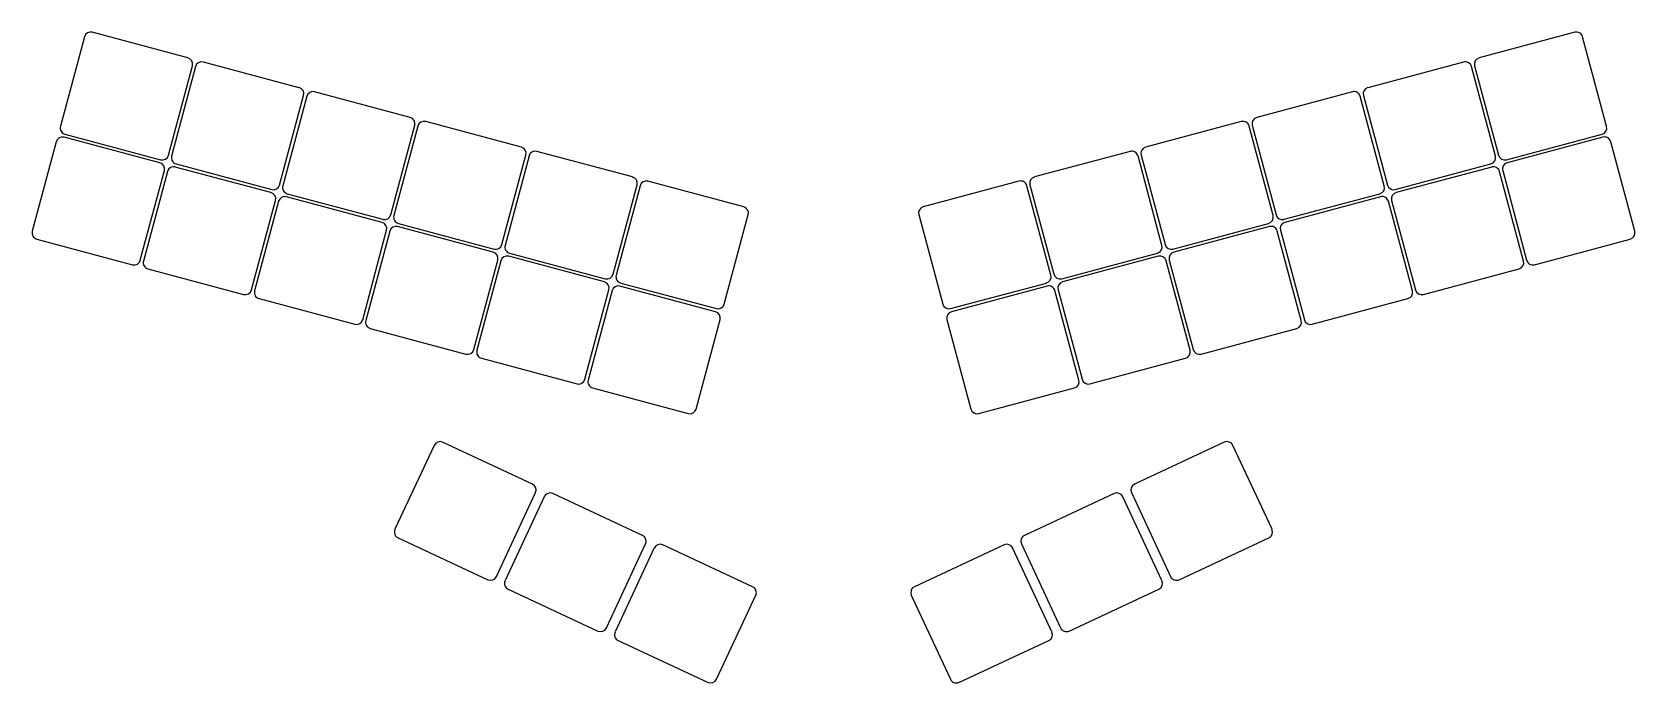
# Model space of a CAD drawing. Header units: millimetres. Extents: x 49 to 300, y -204 to -102.
import ezdxf

# ---------------------------------------------------------------- set-up
doc = ezdxf.new("R2010")
doc.units = ezdxf.units.MM

msp = doc.modelspace()

# ---------------------------------------------------------------- linework, layer by layer
for p, q in [((57.59, -102.48), (53.84, -116.49)), ((73.79, -105.79), (58.82, -101.78)), ((290.72, -101.78), (275.75, -105.79)), ((295.7, -116.49), (291.94, -102.48)), ((70.74, -121.02), (74.5, -107.01)), ((74.98, -107.14), (71.23, -121.15)), ((91.18, -110.45), (76.2, -106.43)), ((273.33, -106.43), (258.36, -110.45)), ((278.31, -121.15), (274.56, -107.14)), ((275.04, -107.01), (278.79, -121.02)), ((88.13, -125.68), (91.88, -111.67)), ((92.37, -111.8), (88.61, -125.81)), ((108.56, -115.1), (93.59, -111.09)), ((255.94, -111.09), (240.97, -115.1)), ((260.92, -125.81), (257.17, -111.8)), ((257.65, -111.67), (261.41, -125.68)), ((54.55, -117.71), (69.52, -121.73)), ((105.52, -130.34), (109.27, -116.33)), ((109.75, -116.46), (106, -130.47)), ((125.95, -119.76), (110.98, -115.75)), ((238.56, -115.75), (223.59, -119.76)), ((243.54, -130.47), (239.78, -116.46)), ((240.27, -116.33), (244.02, -130.34)), ((280.02, -121.73), (294.99, -117.71)), ((53.19, -118.9), (49.44, -132.91)), ((69.39, -122.21), (54.42, -118.2)), ((295.12, -118.2), (280.15, -122.21)), ((300.1, -132.91), (296.34, -118.9)), ((71.93, -122.37), (86.9, -126.38)), ((122.9, -134.99), (126.66, -120.99)), ((127.14, -121.12), (123.39, -135.12)), ((143.34, -124.42), (128.36, -120.41)), ((221.17, -120.41), (206.2, -124.42)), ((226.15, -135.12), (222.4, -121.12)), ((222.88, -120.99), (226.63, -134.99)), ((262.63, -126.38), (277.6, -122.37)), ((66.34, -137.44), (70.1, -123.43)), ((70.58, -123.56), (66.83, -137.57)), ((86.78, -126.87), (71.8, -122.86)), ((160.72, -129.08), (145.75, -125.07)), ((203.78, -125.07), (188.81, -129.08)), ((277.73, -122.86), (262.76, -126.87)), ((282.71, -137.57), (278.96, -123.56)), ((279.44, -123.43), (283.19, -137.44)), ((104.16, -131.53), (89.19, -127.51)), ((89.32, -127.03), (104.29, -131.04)), ((140.29, -139.65), (144.04, -125.65)), ((144.53, -125.78), (140.77, -139.78)), ((208.76, -139.78), (205.01, -125.78)), ((205.49, -125.65), (209.25, -139.65)), ((245.24, -131.04), (260.22, -127.03)), ((260.34, -127.51), (245.37, -131.53)), ((83.73, -142.1), (87.48, -128.09)), ((87.97, -128.22), (84.21, -142.23)), ((157.68, -144.31), (161.43, -130.31)), ((188.11, -130.31), (191.86, -144.31)), ((265.32, -142.23), (261.57, -128.22)), ((262.05, -128.09), (265.81, -142.1)), ((101.12, -146.76), (104.87, -132.75)), ((105.35, -132.88), (101.6, -146.89)), ((121.55, -136.18), (106.58, -132.17)), ((106.71, -131.69), (121.68, -135.7)), ((227.86, -135.7), (242.83, -131.69)), ((242.96, -132.17), (227.99, -136.18)), ((247.94, -146.89), (244.18, -132.88)), ((244.67, -132.75), (248.42, -146.76)), ((50.15, -134.13), (65.12, -138.15)), ((284.42, -138.15), (299.39, -134.13)), ((118.5, -151.42), (122.26, -137.41)), ((122.74, -137.54), (118.99, -151.54)), ((138.94, -140.84), (123.96, -136.83)), ((124.09, -136.35), (139.06, -140.36)), ((210.47, -140.36), (225.44, -136.35)), ((225.57, -136.83), (210.6, -140.84)), ((230.55, -151.54), (226.8, -137.54)), ((227.28, -137.41), (231.03, -151.42)), ((67.53, -138.79), (82.5, -142.8)), ((267.03, -142.8), (282, -138.79)), ((135.89, -156.07), (139.64, -142.07)), ((140.13, -142.2), (136.37, -156.2)), ((156.32, -145.5), (141.35, -141.49)), ((141.48, -141.01), (156.45, -145.02)), ((193.08, -145.02), (208.06, -141.01)), ((208.18, -141.49), (193.21, -145.5)), ((213.16, -156.2), (209.41, -142.2)), ((209.89, -142.07), (213.65, -156.07)), ((84.92, -143.45), (99.89, -147.46)), ((249.64, -147.46), (264.62, -143.45)), ((153.28, -160.73), (157.03, -146.73)), ((192.51, -146.73), (196.26, -160.73)), ((102.31, -148.11), (117.28, -152.12)), ((232.26, -152.12), (247.23, -148.11)), ((119.69, -152.77), (134.66, -156.78)), ((214.87, -156.78), (229.84, -152.77)), ((137.08, -157.43), (152.05, -161.44)), ((197.48, -161.44), (212.46, -157.43)), ((112.3, -166.41), (106.17, -179.55)), ((127.68, -172.48), (113.63, -165.93)), ((235.9, -165.93), (221.86, -172.48)), ((243.36, -179.55), (237.23, -166.41)), ((122.03, -186.95), (128.16, -173.81)), ((129.52, -174.44), (123.39, -187.58)), ((144.9, -180.51), (130.85, -173.96)), ((218.68, -173.96), (204.64, -180.51)), ((226.14, -187.58), (220.01, -174.44)), ((221.37, -173.81), (227.5, -186.95)), ((106.66, -180.88), (120.71, -187.43)), ((139.25, -194.98), (145.38, -181.84)), ((146.74, -182.47), (140.61, -195.61)), ((162.12, -188.54), (148.07, -181.99)), ((201.46, -181.99), (187.42, -188.54)), ((208.92, -195.61), (202.79, -182.47)), ((204.15, -181.84), (210.28, -194.98)), ((228.83, -187.43), (242.88, -180.88)), ((123.88, -188.91), (137.93, -195.46)), ((156.47, -203.01), (162.6, -189.87)), ((186.93, -189.87), (193.06, -203.01)), ((211.61, -195.46), (225.66, -188.91)), ((141.1, -196.94), (155.14, -203.49)), ((194.39, -203.49), (208.44, -196.94))]:
    msp.add_line(p, q)
for centre, start, end in [((58.56, -102.74), 75, 165), ((290.98, -102.74), 15, 105), ((73.53, -106.75), 345, 75), ((75.94, -107.4), 75, 165), ((273.59, -107.4), 15, 105), ((276, -106.75), 105, 195), ((90.92, -111.41), 345, 75), ((93.33, -112.06), 75, 165), ((256.2, -112.06), 15, 105), ((258.62, -111.41), 105, 195), ((108.3, -116.07), 345, 75), ((241.23, -116.07), 105, 195), ((54.8, -116.75), 165, 255), ((110.72, -116.72), 75, 165), ((238.82, -116.72), 15, 105), ((294.73, -116.75), 285, 15), ((54.16, -119.16), 75, 165), ((125.69, -120.73), 345, 75), ((223.84, -120.73), 105, 195), ((295.38, -119.16), 15, 105), ((69.13, -123.17), 345, 75), ((69.78, -120.76), 255, 345), ((71.54, -123.82), 75, 165), ((72.19, -121.41), 165, 255), ((128.1, -121.38), 75, 165), ((221.43, -121.38), 15, 105), ((277.34, -121.41), 285, 15), ((277.99, -123.82), 15, 105), ((279.76, -120.76), 195, 285), ((280.4, -123.17), 105, 195), ((143.08, -125.39), 345, 75), ((145.49, -126.04), 75, 165), ((204.04, -126.04), 15, 105), ((206.46, -125.39), 105, 195), ((86.52, -127.83), 345, 75), ((87.16, -125.42), 255, 345), ((88.93, -128.48), 75, 165), ((89.58, -126.07), 165, 255), ((259.96, -126.07), 285, 15), ((260.6, -128.48), 15, 105), ((262.37, -125.42), 195, 285), ((263.02, -127.83), 105, 195), ((104.55, -130.08), 255, 345), ((160.46, -130.05), 345, 75), ((189.07, -130.05), 105, 195), ((244.98, -130.08), 195, 285), ((103.9, -132.49), 345, 75), ((106.32, -133.14), 75, 165), ((106.96, -130.72), 165, 255), ((242.57, -130.72), 285, 15), ((243.22, -133.14), 15, 105), ((245.63, -132.49), 105, 195), ((50.4, -133.17), 165, 255), ((121.94, -134.74), 255, 345), ((124.35, -135.38), 165, 255), ((225.18, -135.38), 285, 15), ((227.6, -134.74), 195, 285), ((299.13, -133.17), 285, 15), ((65.38, -137.18), 255, 345), ((67.79, -137.83), 165, 255), ((121.29, -137.15), 345, 75), ((123.7, -137.8), 75, 165), ((225.83, -137.8), 15, 105), ((228.24, -137.15), 105, 195), ((281.74, -137.83), 285, 15), ((284.16, -137.18), 195, 285), ((139.32, -139.39), 255, 345), ((141.74, -140.04), 165, 255), ((207.8, -140.04), 285, 15), ((210.21, -139.39), 195, 285), ((82.76, -141.84), 255, 345), ((85.18, -142.49), 165, 255), ((138.68, -141.81), 345, 75), ((141.09, -142.46), 75, 165), ((208.44, -142.46), 15, 105), ((210.86, -141.81), 105, 195), ((264.36, -142.49), 285, 15), ((266.77, -141.84), 195, 285), ((156.71, -144.05), 255, 345), ((192.82, -144.05), 195, 285), ((100.15, -146.5), 255, 345), ((102.56, -147.14), 165, 255), ((156.06, -146.47), 345, 75), ((193.47, -146.47), 105, 195), ((246.97, -147.14), 285, 15), ((249.38, -146.5), 195, 285), ((117.54, -151.16), 255, 345), ((119.95, -151.8), 165, 255), ((229.58, -151.8), 285, 15), ((232, -151.16), 195, 285), ((134.92, -155.82), 255, 345), ((137.34, -156.46), 165, 255), ((212.2, -156.46), 285, 15), ((214.61, -155.82), 195, 285), ((152.31, -160.47), 255, 345), ((197.22, -160.47), 195, 285), ((113.21, -166.83), 65, 155), ((236.33, -166.83), 25, 115), ((127.26, -173.39), 335, 65), ((222.28, -173.39), 115, 205), ((130.43, -174.86), 65, 155), ((219.11, -174.86), 25, 115), ((107.08, -179.98), 155, 245), ((144.48, -181.41), 335, 65), ((205.06, -181.41), 115, 205), ((242.45, -179.98), 295, 25), ((147.65, -182.89), 65, 155), ((201.89, -182.89), 25, 115), ((121.13, -186.53), 245, 335), ((124.3, -188.01), 155, 245), ((225.23, -188.01), 295, 25), ((228.41, -186.53), 205, 295), ((161.7, -189.44), 335, 65), ((187.84, -189.44), 115, 205), ((138.35, -194.56), 245, 335), ((211.19, -194.56), 205, 295), ((141.52, -196.04), 155, 245), ((208.01, -196.04), 295, 25), ((155.57, -202.59), 245, 335), ((193.97, -202.59), 205, 295)]:
    msp.add_arc(centre, 1, start, end)

doc.saveas('drawing.dxf')
